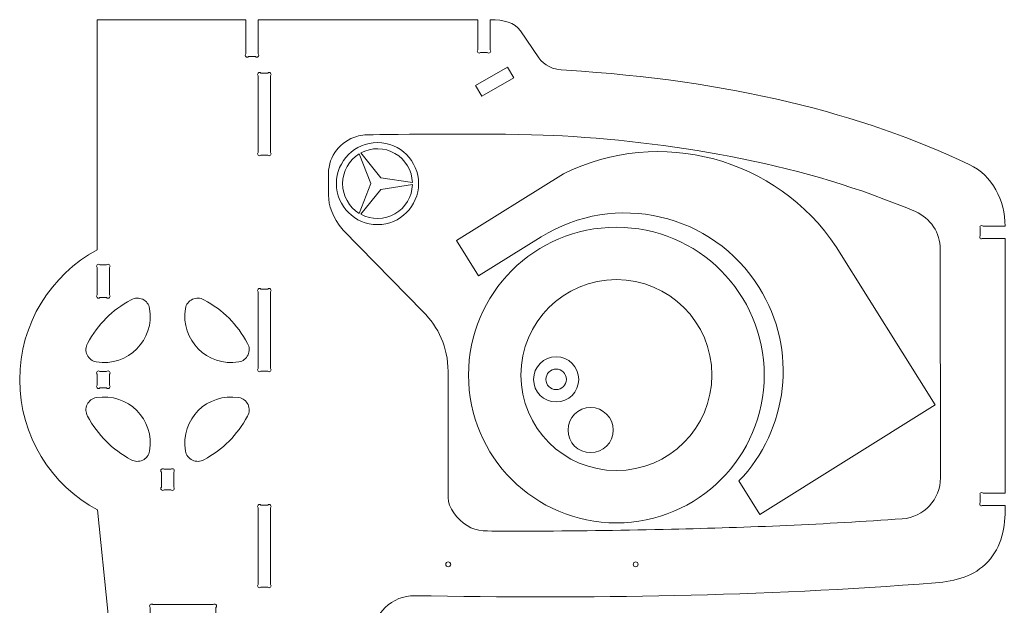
# Model space of a CAD drawing. Header units: millimetres. Extents: x -3400 to 3377, y -901 to 904.
# Drawn here: x -2000 to -800, y 186 to 900 of the extents above; entities that cross this region are included whole.
import ezdxf

# ---------------------------------------------------------------- set-up
doc = ezdxf.new("R2010")
doc.units = ezdxf.units.MM
doc.header["$MEASUREMENT"] = 0
doc.layers.add('layer 1', color=7, linetype='Continuous')

msp = doc.modelspace()

# ---------------------------------------------------------------- linework, layer by layer
at = {"layer": 'layer 1', "color": 250, "lineweight": 20}
for points, knots in [([(-1555.055, 184.2432), (-1545.4944, 193.6432), (-1532.559, 198.8096), (-1519.1533, 198.5824), (-1519.1533, 198.5824), (-1305.5535, 194.9625), (-1098.817, 197.5114), (-884.9694, 214.3555), (-884.9694, 214.3555), (-860.3856, 216.2918), (-838.0215, 222.0126), (-821.1841, 240.0302), (-821.1841, 240.0302), (-804.347, 258.0478), (-800.0001, 282.4727), (-800.0001, 307.1328), (-800.0001, 307.1328), (-800.0001, 307.1328), (-800.0001, 308.5275), (-800.0001, 308.5275), (-800.0001, 308.5275), (-800.0001, 308.5275), (-827.0373, 308.5275), (-827.0373, 308.5275), (-827.0373, 308.5275), (-828.3627, 308.5275), (-829.4943, 307.5903), (-830.4315, 308.5275), (-830.4315, 308.5275), (-831.3687, 309.4647), (-831.3687, 310.9844), (-830.4315, 311.9217), (-830.4315, 311.9217), (-830.4315, 311.9217), (-830.4315, 320.1333), (-830.4315, 320.1333), (-830.4315, 320.1333), (-830.4315, 321.4588), (-831.3687, 322.5903), (-830.4315, 323.5275), (-830.4315, 323.5275), (-829.4943, 324.4647), (-827.9746, 324.4647), (-827.0373, 323.5275), (-827.0373, 323.5275), (-827.0373, 323.5275), (-800.0001, 323.5275), (-800.0001, 323.5275), (-800.0001, 323.5275), (-800.0001, 323.5275), (-800.0001, 633.5276), (-800.0001, 633.5276), (-800.0001, 633.5276), (-800.0001, 633.5276), (-827.0373, 633.5276), (-827.0373, 633.5276), (-827.0373, 633.5276), (-828.3627, 633.5276), (-829.4943, 632.5904), (-830.4315, 633.5276), (-830.4315, 633.5276), (-831.3687, 634.4648), (-831.3687, 635.9845), (-830.4315, 636.9218), (-830.4315, 636.9218), (-830.4315, 636.9218), (-830.4315, 645.1334), (-830.4315, 645.1334), (-830.4315, 645.1334), (-830.4315, 646.4589), (-831.3687, 647.5904), (-830.4315, 648.5276), (-830.4315, 648.5276), (-829.4943, 649.4648), (-827.9746, 649.4648), (-827.0373, 648.5276), (-827.0373, 648.5276), (-827.0373, 648.5276), (-800.0406, 648.5276), (-800.0406, 648.5276), (-800.0406, 648.5276), (-800.8846, 680.4259), (-814.9544, 709.9179), (-843.877, 723.6992), (-843.877, 723.6992), (-975.2191, 786.282), (-1137.2445, 826.4987), (-1334.3078, 838.4136), (-1334.3078, 838.4136), (-1352.2698, 839.4995), (-1361.4266, 844.0707), (-1367.8763, 853.4799), (-1367.8763, 853.4799), (-1367.8763, 853.4799), (-1390.3434, 886.2555), (-1390.3434, 886.2555), (-1390.3434, 886.2555), (-1397.6776, 896.955), (-1410.678, 899.7465), (-1427.2733, 899.983), (-1427.2733, 899.983), (-1427.2733, 899.983), (-1427.2733, 863.3942), (-1427.2733, 863.3942), (-1427.2733, 863.3942), (-1426.3361, 862.4569), (-1426.3361, 860.9373), (-1427.2733, 860), (-1427.2733, 860), (-1428.2106, 859.0628), (-1429.7302, 859.0628), (-1430.6675, 860), (-1430.6675, 860), (-1430.6675, 860), (-1438.8791, 860), (-1438.8791, 860), (-1438.8791, 860), (-1439.8164, 859.0628), (-1441.336, 859.0628), (-1442.2733, 860), (-1442.2733, 860), (-1443.2105, 860.9373), (-1443.2105, 862.4569), (-1442.2733, 863.3942), (-1442.2733, 863.3942), (-1442.2733, 863.3942), (-1442.2733, 900), (-1442.2733, 900), (-1442.2733, 900), (-1442.2733, 900), (-1709.6795, 900), (-1709.6795, 900), (-1709.6795, 900), (-1709.6795, 900), (-1709.6795, 858.3943), (-1709.6795, 858.3943), (-1709.6795, 858.3943), (-1708.7423, 857.457), (-1708.7423, 855.9374), (-1709.6795, 855.0001), (-1709.6795, 855.0001), (-1710.6168, 854.0629), (-1712.1364, 854.0629), (-1713.0737, 855.0001), (-1713.0737, 855.0001), (-1713.0737, 855.0001), (-1721.2853, 855.0001), (-1721.2853, 855.0001), (-1721.2853, 855.0001), (-1722.2226, 854.0629), (-1723.7422, 854.0629), (-1724.6795, 855.0001), (-1724.6795, 855.0001), (-1725.6167, 855.9374), (-1725.6167, 857.457), (-1724.6795, 858.3943), (-1724.6795, 858.3943), (-1724.6795, 858.3943), (-1724.6795, 900), (-1724.6795, 900), (-1724.6795, 900), (-1724.6795, 900), (-1905.765, 900), (-1905.765, 900), (-1905.765, 900), (-1905.765, 900), (-1905.765, 619.8782), (-1905.765, 619.8782), (-1905.765, 619.8782), (-1961.8937, 589.4025), (-2000, 529.944), (-2000, 461.5856), (-2000, 461.5856), (-2000, 393.0126), (-1961.6506, 333.4007), (-1905.2322, 303.012), (-1905.2322, 303.012), (-1905.2322, 303.012), (-1892.549, 179.7314), (-1892.549, 179.7314), (-1892.549, 179.7314), (-1892.549, 179.7314), (-1892.549, 172.7403), (-1892.549, 172.7403), (-1892.549, 172.7403), (-1892.549, 172.7403), (-1841.1148, 172.7403), (-1841.1148, 172.7403), (-1841.1148, 172.7403), (-1841.1148, 172.7403), (-1841.1148, 184.3461), (-1841.1148, 184.3461), (-1841.1148, 184.3461), (-1842.052, 185.2834), (-1842.052, 186.803), (-1841.1148, 187.7403), (-1841.1148, 187.7403), (-1840.1775, 188.6775), (-1838.6579, 188.6775), (-1837.7206, 187.7403), (-1837.7206, 187.7403), (-1837.7206, 187.7403), (-1764.509, 187.7403), (-1764.509, 187.7403), (-1764.509, 187.7403), (-1763.5717, 188.6775), (-1762.0521, 188.6775), (-1761.1148, 187.7403), (-1761.1148, 187.7403), (-1760.1776, 186.803), (-1760.1776, 185.2834), (-1761.1148, 184.3461), (-1761.1148, 184.3461), (-1761.1148, 184.3461), (-1761.1148, 172.7403), (-1761.1148, 172.7403), (-1761.1148, 172.7403), (-1761.1148, 172.7403), (-1722.549, 172.7403), (-1722.549, 172.7403), (-1722.549, 172.7403), (-1722.549, 172.7403), (-1722.549, -287.2597), (-1722.549, -287.2597), (-1722.549, -287.2597), (-1722.549, -287.2597), (-1761.1148, -287.2597), (-1761.1148, -287.2597), (-1761.1148, -287.2597), (-1761.1148, -287.2597), (-1761.1148, -298.8655), (-1761.1148, -298.8655), (-1761.1148, -298.8655), (-1760.1776, -299.8028), (-1760.1776, -301.3224), (-1761.1148, -302.2597), (-1761.1148, -302.2597), (-1762.0521, -303.1969), (-1763.5717, -303.1969), (-1764.509, -302.2597), (-1764.509, -302.2597), (-1764.509, -302.2597), (-1837.7206, -302.2597), (-1837.7206, -302.2597), (-1837.7206, -302.2597), (-1838.6579, -303.1969), (-1840.1775, -303.1969), (-1841.1148, -302.2597), (-1841.1148, -302.2597), (-1842.052, -301.3224), (-1842.052, -299.8028), (-1841.1148, -298.8655), (-1841.1148, -298.8655), (-1841.1148, -298.8655), (-1841.1148, -287.2597), (-1841.1148, -287.2597), (-1841.1148, -287.2597), (-1841.1148, -287.2597), (-1892.549, -287.2597), (-1892.549, -287.2597), (-1892.549, -287.2597), (-1892.549, -287.2597), (-1892.549, -317.1892), (-1892.549, -317.1892), (-1892.549, -317.1892), (-1892.549, -317.1892), (-1907.0885, -421.8596), (-1907.0885, -421.8596), (-1907.0885, -421.8596), (-1907.0885, -421.8596), (-1907.0885, -421.9749), (-1907.0885, -421.9749), (-1907.0885, -421.9749), (-1962.4885, -452.6634), (-2000, -511.7114), (-2000, -579.5286), (-2000, -579.5286), (-2000, -647.3981), (-1962.431, -706.4855), (-1906.9605, -737.1538), (-1906.9605, -737.1538), (-1906.9605, -737.1538), (-1894.2733, -838.1618), (-1894.2733, -838.1618), (-1894.2733, -838.1618), (-1894.2733, -838.1618), (-1875.1312, -838.1618), (-1875.1312, -838.1618), (-1875.1312, -838.1618), (-1874.1939, -837.2246), (-1872.6743, -837.2246), (-1871.737, -838.1618), (-1871.737, -838.1618), (-1870.7998, -839.0991), (-1870.7998, -840.6187), (-1871.737, -841.556), (-1871.737, -841.556), (-1871.737, -841.556), (-1871.737, -852.2676), (-1871.737, -852.2676), (-1871.737, -852.2676), (-1870.7998, -853.2049), (-1870.7998, -854.7245), (-1871.737, -855.6618), (-1871.737, -855.6618), (-1872.6743, -856.599), (-1874.1939, -856.599), (-1875.1312, -855.6618), (-1875.1312, -855.6618), (-1875.1312, -855.6618), (-1886.737, -855.6618), (-1886.737, -855.6618), (-1886.737, -855.6618), (-1886.737, -855.6618), (-1886.737, -880.6618), (-1886.737, -880.6618), (-1886.737, -880.6618), (-1886.737, -880.6618), (-1875.1312, -880.6618), (-1875.1312, -880.6618), (-1875.1312, -880.6618), (-1874.1939, -879.7246), (-1872.6743, -879.7246), (-1871.737, -880.6618), (-1871.737, -880.6618), (-1870.7998, -881.5991), (-1870.7998, -883.1187), (-1871.737, -884.056), (-1871.737, -884.056), (-1871.737, -884.056), (-1871.737, -898.1618), (-1871.737, -898.1618), (-1871.737, -898.1618), (-1871.737, -898.1618), (-1826.7371, -898.1618), (-1826.7371, -898.1618), (-1826.7371, -898.1618), (-1826.7371, -898.1618), (-1826.7371, -886.556), (-1826.7371, -886.556), (-1826.7371, -886.556), (-1827.6743, -885.6187), (-1827.6743, -884.0991), (-1826.7371, -883.1618), (-1826.7371, -883.1618), (-1825.7998, -882.2246), (-1824.2802, -882.2246), (-1823.3429, -883.1618), (-1823.3429, -883.1618), (-1823.3429, -883.1618), (-1785.1313, -883.1618), (-1785.1313, -883.1618), (-1785.1313, -883.1618), (-1784.194, -882.2246), (-1782.6744, -882.2246), (-1781.7371, -883.1618), (-1781.7371, -883.1618), (-1780.7999, -884.0991), (-1780.7999, -885.6187), (-1781.7371, -886.556), (-1781.7371, -886.556), (-1781.7371, -886.556), (-1781.7371, -898.1618), (-1781.7371, -898.1618), (-1781.7371, -898.1618), (-1781.7371, -898.1618), (-1736.7371, -898.1618), (-1736.7371, -898.1618), (-1736.7371, -898.1618), (-1736.7371, -898.1618), (-1736.7371, -871.556), (-1736.7371, -871.556), (-1736.7371, -871.556), (-1737.6743, -870.6187), (-1737.6743, -869.0991), (-1736.7371, -868.1618), (-1736.7371, -868.1618), (-1735.7998, -867.2246), (-1734.2802, -867.2246), (-1733.3429, -868.1618), (-1733.3429, -868.1618), (-1733.3429, -868.1618), (-1725.1313, -868.1618), (-1725.1313, -868.1618), (-1725.1313, -868.1618), (-1724.194, -867.2246), (-1722.6744, -867.2246), (-1721.7371, -868.1618), (-1721.7371, -868.1618), (-1720.7999, -869.0991), (-1720.7999, -870.6187), (-1721.7371, -871.556), (-1721.7371, -871.556), (-1721.7371, -871.556), (-1721.7371, -898.1618), (-1721.7371, -898.1618), (-1721.7371, -898.1618), (-1721.7371, -898.1618), (-1681.7371, -898.1618), (-1681.7371, -898.1618), (-1681.7371, -898.1618), (-1681.7371, -898.1618), (-1681.7371, -886.556), (-1681.7371, -886.556), (-1681.7371, -886.556), (-1682.6743, -885.6187), (-1682.6743, -884.0991), (-1681.7371, -883.1618), (-1681.7371, -883.1618), (-1680.7998, -882.2246), (-1679.2802, -882.2246), (-1678.3429, -883.1618), (-1678.3429, -883.1618), (-1678.3429, -883.1618), (-1635.1313, -883.1618), (-1635.1313, -883.1618), (-1635.1313, -883.1618), (-1634.194, -882.2246), (-1632.6744, -882.2246), (-1631.7371, -883.1618), (-1631.7371, -883.1618), (-1630.7999, -884.0991), (-1630.7999, -885.6187), (-1631.7371, -886.556), (-1631.7371, -886.556), (-1631.7371, -886.556), (-1631.7371, -898.1618), (-1631.7371, -898.1618), (-1631.7371, -898.1618), (-1631.7371, -898.1618), (-1509.4213, -898.1618), (-1509.4213, -898.1618), (-1509.4213, -898.1618), (-1509.4213, -898.1618), (-1509.4213, -886.556), (-1509.4213, -886.556), (-1509.4213, -886.556), (-1510.3585, -885.6187), (-1510.3585, -884.0991), (-1509.4213, -883.1618), (-1509.4213, -883.1618), (-1508.484, -882.2246), (-1506.9644, -882.2246), (-1506.0271, -883.1618), (-1506.0271, -883.1618), (-1506.0271, -883.1618), (-1462.8155, -883.1618), (-1462.8155, -883.1618), (-1462.8155, -883.1618), (-1461.8782, -882.2246), (-1460.3586, -882.2246), (-1459.4213, -883.1618), (-1459.4213, -883.1618), (-1458.4841, -884.0991), (-1458.4841, -885.6187), (-1459.4213, -886.556), (-1459.4213, -886.556), (-1459.4213, -886.556), (-1459.4213, -898.1618), (-1459.4213, -898.1618), (-1459.4213, -898.1618), (-1459.4213, -898.1618), (-1419.4213, -898.1618), (-1419.4213, -898.1618), (-1419.4213, -898.1618), (-1419.4213, -898.1618), (-1419.4213, -518.4831), (-1419.4213, -518.4831), (-1419.4213, -518.4831), (-1419.4213, -495.8025), (-1434.6875, -475.9629), (-1456.6111, -470.152), (-1456.6111, -470.152), (-1456.6111, -470.152), (-1532.8107, -449.9552), (-1532.8107, -449.9552), (-1532.8107, -449.9552), (-1554.7343, -444.1443), (-1570.0005, -424.3047), (-1570.0005, -401.6241), (-1570.0005, -401.6241), (-1570.0005, -401.6241), (-1570.0005, 148.5896), (-1570.0005, 148.5896), (-1570.0005, 148.5896), (-1570.0005, 161.9973), (-1564.6157, 174.8432), (-1555.055, 184.2432)], [0, 0, 0, 0, 0.008130081, 0.008130081, 0.008130081, 0.008130081, 0.016260163, 0.016260163, 0.016260163, 0.016260163, 0.024390244, 0.024390244, 0.024390244, 0.024390244, 0.032520325, 0.032520325, 0.032520325, 0.032520325, 0.040650407, 0.040650407, 0.040650407, 0.040650407, 0.048780488, 0.048780488, 0.048780488, 0.048780488, 0.056910569, 0.056910569, 0.056910569, 0.056910569, 0.06504065, 0.06504065, 0.06504065, 0.06504065, 0.073170732, 0.073170732, 0.073170732, 0.073170732, 0.081300813, 0.081300813, 0.081300813, 0.081300813, 0.089430894, 0.089430894, 0.089430894, 0.089430894, 0.097560976, 0.097560976, 0.097560976, 0.097560976, 0.105691057, 0.105691057, 0.105691057, 0.105691057, 0.113821138, 0.113821138, 0.113821138, 0.113821138, 0.12195122, 0.12195122, 0.12195122, 0.12195122, 0.130081301, 0.130081301, 0.130081301, 0.130081301, 0.138211382, 0.138211382, 0.138211382, 0.138211382, 0.146341463, 0.146341463, 0.146341463, 0.146341463, 0.154471545, 0.154471545, 0.154471545, 0.154471545, 0.162601626, 0.162601626, 0.162601626, 0.162601626, 0.170731707, 0.170731707, 0.170731707, 0.170731707, 0.178861789, 0.178861789, 0.178861789, 0.178861789, 0.18699187, 0.18699187, 0.18699187, 0.18699187, 0.195121951, 0.195121951, 0.195121951, 0.195121951, 0.203252033, 0.203252033, 0.203252033, 0.203252033, 0.211382114, 0.211382114, 0.211382114, 0.211382114, 0.219512195, 0.219512195, 0.219512195, 0.219512195, 0.227642276, 0.227642276, 0.227642276, 0.227642276, 0.235772358, 0.235772358, 0.235772358, 0.235772358, 0.243902439, 0.243902439, 0.243902439, 0.243902439, 0.25203252, 0.25203252, 0.25203252, 0.25203252, 0.260162602, 0.260162602, 0.260162602, 0.260162602, 0.268292683, 0.268292683, 0.268292683, 0.268292683, 0.276422764, 0.276422764, 0.276422764, 0.276422764, 0.284552846, 0.284552846, 0.284552846, 0.284552846, 0.292682927, 0.292682927, 0.292682927, 0.292682927, 0.300813008, 0.300813008, 0.300813008, 0.300813008, 0.308943089, 0.308943089, 0.308943089, 0.308943089, 0.317073171, 0.317073171, 0.317073171, 0.317073171, 0.325203252, 0.325203252, 0.325203252, 0.325203252, 0.333333333, 0.333333333, 0.333333333, 0.333333333, 0.341463415, 0.341463415, 0.341463415, 0.341463415, 0.349593496, 0.349593496, 0.349593496, 0.349593496, 0.357723577, 0.357723577, 0.357723577, 0.357723577, 0.365853659, 0.365853659, 0.365853659, 0.365853659, 0.37398374, 0.37398374, 0.37398374, 0.37398374, 0.382113821, 0.382113821, 0.382113821, 0.382113821, 0.390243902, 0.390243902, 0.390243902, 0.390243902, 0.398373984, 0.398373984, 0.398373984, 0.398373984, 0.406504065, 0.406504065, 0.406504065, 0.406504065, 0.414634146, 0.414634146, 0.414634146, 0.414634146, 0.422764228, 0.422764228, 0.422764228, 0.422764228, 0.430894309, 0.430894309, 0.430894309, 0.430894309, 0.43902439, 0.43902439, 0.43902439, 0.43902439, 0.447154472, 0.447154472, 0.447154472, 0.447154472, 0.455284553, 0.455284553, 0.455284553, 0.455284553, 0.463414634, 0.463414634, 0.463414634, 0.463414634, 0.471544715, 0.471544715, 0.471544715, 0.471544715, 0.479674797, 0.479674797, 0.479674797, 0.479674797, 0.487804878, 0.487804878, 0.487804878, 0.487804878, 0.495934959, 0.495934959, 0.495934959, 0.495934959, 0.504065041, 0.504065041, 0.504065041, 0.504065041, 0.512195122, 0.512195122, 0.512195122, 0.512195122, 0.520325203, 0.520325203, 0.520325203, 0.520325203, 0.528455285, 0.528455285, 0.528455285, 0.528455285, 0.536585366, 0.536585366, 0.536585366, 0.536585366, 0.544715447, 0.544715447, 0.544715447, 0.544715447, 0.552845528, 0.552845528, 0.552845528, 0.552845528, 0.56097561, 0.56097561, 0.56097561, 0.56097561, 0.569105691, 0.569105691, 0.569105691, 0.569105691, 0.577235772, 0.577235772, 0.577235772, 0.577235772, 0.585365854, 0.585365854, 0.585365854, 0.585365854, 0.593495935, 0.593495935, 0.593495935, 0.593495935, 0.601626016, 0.601626016, 0.601626016, 0.601626016, 0.609756098, 0.609756098, 0.609756098, 0.609756098, 0.617886179, 0.617886179, 0.617886179, 0.617886179, 0.62601626, 0.62601626, 0.62601626, 0.62601626, 0.634146341, 0.634146341, 0.634146341, 0.634146341, 0.642276423, 0.642276423, 0.642276423, 0.642276423, 0.650406504, 0.650406504, 0.650406504, 0.650406504, 0.658536585, 0.658536585, 0.658536585, 0.658536585, 0.666666667, 0.666666667, 0.666666667, 0.666666667, 0.674796748, 0.674796748, 0.674796748, 0.674796748, 0.682926829, 0.682926829, 0.682926829, 0.682926829, 0.691056911, 0.691056911, 0.691056911, 0.691056911, 0.699186992, 0.699186992, 0.699186992, 0.699186992, 0.707317073, 0.707317073, 0.707317073, 0.707317073, 0.715447154, 0.715447154, 0.715447154, 0.715447154, 0.723577236, 0.723577236, 0.723577236, 0.723577236, 0.731707317, 0.731707317, 0.731707317, 0.731707317, 0.739837398, 0.739837398, 0.739837398, 0.739837398, 0.74796748, 0.74796748, 0.74796748, 0.74796748, 0.756097561, 0.756097561, 0.756097561, 0.756097561, 0.764227642, 0.764227642, 0.764227642, 0.764227642, 0.772357724, 0.772357724, 0.772357724, 0.772357724, 0.780487805, 0.780487805, 0.780487805, 0.780487805, 0.788617886, 0.788617886, 0.788617886, 0.788617886, 0.796747967, 0.796747967, 0.796747967, 0.796747967, 0.804878049, 0.804878049, 0.804878049, 0.804878049, 0.81300813, 0.81300813, 0.81300813, 0.81300813, 0.821138211, 0.821138211, 0.821138211, 0.821138211, 0.829268293, 0.829268293, 0.829268293, 0.829268293, 0.837398374, 0.837398374, 0.837398374, 0.837398374, 0.845528455, 0.845528455, 0.845528455, 0.845528455, 0.853658537, 0.853658537, 0.853658537, 0.853658537, 0.861788618, 0.861788618, 0.861788618, 0.861788618, 0.869918699, 0.869918699, 0.869918699, 0.869918699, 0.87804878, 0.87804878, 0.87804878, 0.87804878, 0.886178862, 0.886178862, 0.886178862, 0.886178862, 0.894308943, 0.894308943, 0.894308943, 0.894308943, 0.902439024, 0.902439024, 0.902439024, 0.902439024, 0.910569106, 0.910569106, 0.910569106, 0.910569106, 0.918699187, 0.918699187, 0.918699187, 0.918699187, 0.926829268, 0.926829268, 0.926829268, 0.926829268, 0.93495935, 0.93495935, 0.93495935, 0.93495935, 0.943089431, 0.943089431, 0.943089431, 0.943089431, 0.951219512, 0.951219512, 0.951219512, 0.951219512, 0.959349593, 0.959349593, 0.959349593, 0.959349593, 0.967479675, 0.967479675, 0.967479675, 0.967479675, 0.975609756, 0.975609756, 0.975609756, 0.975609756, 0.983739837, 0.983739837, 0.983739837, 0.983739837, 1, 1, 1, 1]), ([(-1437.3716, 806.8492), (-1437.3716, 806.8492), (-1444.8716, 819.8396), (-1444.8716, 819.8396), (-1444.8716, 819.8396), (-1444.8716, 819.8396), (-1405.9004, 842.3396), (-1405.9004, 842.3396), (-1405.9004, 842.3396), (-1405.9004, 842.3396), (-1398.4004, 829.3492), (-1398.4004, 829.3492), (-1398.4004, 829.3492), (-1398.4004, 829.3492), (-1437.3716, 806.8492), (-1437.3716, 806.8492)], [0, 0, 0, 0, 0.2, 0.2, 0.2, 0.2, 0.4, 0.4, 0.4, 0.4, 0.6, 0.6, 0.6, 0.6, 1, 1, 1, 1]), ([(-1698.0745, 735), (-1698.0745, 735), (-1706.2863, 735.0002), (-1706.2863, 735.0002), (-1706.2863, 735.0002), (-1707.2236, 734.063), (-1708.7432, 734.063), (-1709.6805, 735.0002), (-1709.6805, 735.0002), (-1710.6177, 735.9375), (-1710.6177, 737.4571), (-1709.6805, 738.3944), (-1709.6805, 738.3944), (-1709.6805, 738.3944), (-1709.6805, 831.606), (-1709.6805, 831.606), (-1709.6805, 831.606), (-1710.6177, 832.5433), (-1710.6177, 834.0629), (-1709.6805, 835.0002), (-1709.6805, 835.0002), (-1708.7432, 835.9374), (-1707.2236, 835.9374), (-1706.2863, 835.0002), (-1706.2863, 835.0002), (-1706.2863, 835.0002), (-1698.0747, 835.0002), (-1698.0747, 835.0002), (-1698.0747, 835.0002), (-1697.1374, 835.9374), (-1695.6178, 835.9374), (-1694.6805, 835.0002), (-1694.6805, 835.0002), (-1693.7433, 834.0629), (-1693.7433, 832.5433), (-1694.6805, 831.606), (-1694.6805, 831.606), (-1694.6805, 831.606), (-1694.6805, 738.3944), (-1694.6805, 738.3944), (-1694.6805, 738.3944), (-1693.7433, 737.4571), (-1693.7433, 735.9375), (-1694.6805, 735.0002), (-1694.6805, 735.0002), (-1695.6178, 734.063), (-1697.1374, 734.063), (-1698.0745, 735)], [0, 0, 0, 0, 0.076923077, 0.076923077, 0.076923077, 0.076923077, 0.153846154, 0.153846154, 0.153846154, 0.153846154, 0.230769231, 0.230769231, 0.230769231, 0.230769231, 0.307692308, 0.307692308, 0.307692308, 0.307692308, 0.384615385, 0.384615385, 0.384615385, 0.384615385, 0.461538462, 0.461538462, 0.461538462, 0.461538462, 0.538461538, 0.538461538, 0.538461538, 0.538461538, 0.615384615, 0.615384615, 0.615384615, 0.615384615, 0.692307692, 0.692307692, 0.692307692, 0.692307692, 0.769230769, 0.769230769, 0.769230769, 0.769230769, 0.846153846, 0.846153846, 0.846153846, 0.846153846, 1, 1, 1, 1]), ([(-1099.712, 574.0446), (-1051.9537, 497.5519), (-1064.4068, 400.5226), (-1124.2496, 338.3976), (-1124.2496, 338.3976), (-1124.2496, 338.3976), (-1098.8321, 297.6872), (-1098.8321, 297.6872), (-1098.8321, 297.6872), (-1098.8321, 297.6872), (-885.5436, 430.8541), (-885.5436, 430.8541), (-885.5436, 430.8541), (-885.5436, 430.8541), (-1005.7141, 623.3267), (-1005.7141, 623.3267), (-1005.7141, 623.3267), (-1078.3436, 732.2009), (-1220.454, 770.3242), (-1337.8244, 712.4206), (-1337.8244, 712.4206), (-1337.8244, 712.4206), (-1468.2112, 631.0135), (-1468.2112, 631.0135), (-1468.2112, 631.0135), (-1468.2112, 631.0135), (-1441.3052, 587.9191), (-1441.3052, 587.9191), (-1441.3052, 587.9191), (-1441.3052, 587.9191), (-1365.1983, 635.4411), (-1365.1983, 635.4411), (-1365.1983, 635.4411), (-1274.9326, 691.7986), (-1156.0694, 664.3102), (-1099.712, 574.0446)], [0, 0, 0, 0, 0.1, 0.1, 0.1, 0.1, 0.2, 0.2, 0.2, 0.2, 0.3, 0.3, 0.3, 0.3, 0.4, 0.4, 0.4, 0.4, 0.5, 0.5, 0.5, 0.5, 0.6, 0.6, 0.6, 0.6, 0.7, 0.7, 0.7, 0.7, 0.8, 0.8, 0.8, 0.8, 1, 1, 1, 1]), ([(-1478.5237, 318.1812), (-1478.5237, 318.1812), (-1478.5237, 471.6396), (-1478.5237, 471.6396), (-1478.5237, 471.6396), (-1478.5237, 501.7253), (-1490.3445, 525.7104), (-1508.6862, 544.4), (-1508.6862, 544.4), (-1508.6862, 544.4), (-1606.3175, 643.8833), (-1606.3175, 643.8833), (-1606.3175, 643.8833), (-1619.4792, 659.5974), (-1624.0446, 673.7258), (-1624.0446, 686.4813), (-1624.0446, 686.4813), (-1624.0446, 686.4813), (-1624.0446, 712.675), (-1624.0446, 712.675), (-1624.0446, 712.675), (-1624.0446, 734.146), (-1609.4102, 752.2042), (-1589.6071, 757.8663), (-1589.6071, 757.8663), (-1584.1693, 759.9426), (-1575.3731, 759.804), (-1569.5424, 759.9252), (-1569.5424, 759.9252), (-1532.4583, 760.6969), (-1391.6911, 761.737), (-1339.1359, 758.5594), (-1339.1359, 758.5594), (-1194.4346, 749.8105), (-1043.9257, 723.7964), (-909.4506, 666.3281), (-909.4506, 666.3281), (-891.0504, 658.4647), (-879.1104, 640.3884), (-879.0992, 620.3784), (-879.0992, 620.3784), (-879.0992, 620.3784), (-878.9446, 342.129), (-878.9446, 342.129), (-878.9446, 342.129), (-878.93, 315.8743), (-899.2244, 294.0801), (-925.4136, 292.2261), (-925.4136, 292.2261), (-1018.9371, 285.605), (-1112.6039, 281.5805), (-1206.3527, 279.6223), (-1206.3527, 279.6223), (-1261.1067, 278.2011), (-1315.8711, 277.4774), (-1370.6381, 277.2876), (-1370.6381, 277.2876), (-1370.6381, 277.2876), (-1414.488, 277.3447), (-1414.488, 277.3447), (-1414.488, 277.3447), (-1428.8607, 277.4145), (-1443.194, 276.2255), (-1455.3124, 283.9535), (-1455.3124, 283.9535), (-1467.4307, 291.6815), (-1478.5237, 305.9251), (-1478.5237, 318.1812)], [0, 0, 0, 0, 0.055555556, 0.055555556, 0.055555556, 0.055555556, 0.111111111, 0.111111111, 0.111111111, 0.111111111, 0.166666667, 0.166666667, 0.166666667, 0.166666667, 0.222222222, 0.222222222, 0.222222222, 0.222222222, 0.277777778, 0.277777778, 0.277777778, 0.277777778, 0.333333333, 0.333333333, 0.333333333, 0.333333333, 0.388888889, 0.388888889, 0.388888889, 0.388888889, 0.444444444, 0.444444444, 0.444444444, 0.444444444, 0.5, 0.5, 0.5, 0.5, 0.555555556, 0.555555556, 0.555555556, 0.555555556, 0.611111111, 0.611111111, 0.611111111, 0.611111111, 0.666666667, 0.666666667, 0.666666667, 0.666666667, 0.722222222, 0.722222222, 0.722222222, 0.722222222, 0.777777778, 0.777777778, 0.777777778, 0.777777778, 0.833333333, 0.833333333, 0.833333333, 0.833333333, 0.888888889, 0.888888889, 0.888888889, 0.888888889, 1, 1, 1, 1]), ([(-1564.3798, 750.4321), (-1591.994, 750.4321), (-1614.3798, 728.0464), (-1614.3799, 700.4322), (-1614.3799, 700.4322), (-1614.38, 672.818), (-1591.9943, 650.4322), (-1564.3801, 650.4321), (-1564.3801, 650.4321), (-1536.7659, 650.432), (-1514.3801, 672.8176), (-1514.38, 700.4321), (-1514.38, 700.4321), (-1514.38, 728.0463), (-1536.7656, 750.4321), (-1564.3798, 750.4321)], [0, 0, 0, 0, 0.2, 0.2, 0.2, 0.2, 0.4, 0.4, 0.4, 0.4, 0.6, 0.6, 0.6, 0.6, 1, 1, 1, 1]), ([(-1560.3384, 707.4321), (-1560.3384, 707.4321), (-1584.6309, 737.7972), (-1584.6309, 737.7972), (-1584.6309, 737.7972), (-1571.6406, 744.8376), (-1555.9259, 744.6259), (-1543.1299, 737.2382), (-1543.1299, 737.2382), (-1530.3339, 729.8504), (-1522.2933, 716.3469), (-1521.8953, 701.5768), (-1521.8953, 701.5768), (-1521.8953, 701.5768), (-1560.3384, 707.4321), (-1560.3384, 707.4321)], [0, 0, 0, 0, 0.2, 0.2, 0.2, 0.2, 0.4, 0.4, 0.4, 0.4, 0.6, 0.6, 0.6, 0.6, 1, 1, 1, 1]), ([(-1606.8799, 700.4321), (-1606.8799, 715.2076), (-1599.2059, 728.9228), (-1586.6135, 736.6525), (-1586.6135, 736.6525), (-1586.6135, 736.6525), (-1572.4628, 700.4321), (-1572.4628, 700.4321), (-1572.4628, 700.4321), (-1572.4628, 700.4321), (-1586.6135, 664.2117), (-1586.6135, 664.2117), (-1586.6135, 664.2117), (-1599.2059, 671.9414), (-1606.8799, 685.6566), (-1606.8799, 700.4321)], [0, 0, 0, 0, 0.2, 0.2, 0.2, 0.2, 0.4, 0.4, 0.4, 0.4, 0.6, 0.6, 0.6, 0.6, 1, 1, 1, 1]), ([(-1584.6309, 663.067), (-1584.6309, 663.067), (-1560.3384, 693.4321), (-1560.3384, 693.4321), (-1560.3384, 693.4321), (-1560.3384, 693.4321), (-1521.8953, 699.2874), (-1521.8953, 699.2874), (-1521.8953, 699.2874), (-1522.2933, 684.5173), (-1530.3339, 671.0138), (-1543.1299, 663.626), (-1543.1299, 663.626), (-1555.9259, 656.2383), (-1571.6406, 656.0266), (-1584.6309, 663.067)], [0, 0, 0, 0, 0.2, 0.2, 0.2, 0.2, 0.4, 0.4, 0.4, 0.4, 0.6, 0.6, 0.6, 0.6, 1, 1, 1, 1]), ([(-1273.4943, 647.2932), (-1372.9049, 647.2932), (-1453.4943, 566.7038), (-1453.4943, 467.2932), (-1453.4943, 467.2932), (-1453.4943, 367.8827), (-1372.9049, 287.2932), (-1273.4943, 287.2932), (-1273.4943, 287.2932), (-1174.0837, 287.2932), (-1093.4943, 367.8827), (-1093.4943, 467.2932), (-1093.4943, 467.2932), (-1093.4943, 566.7038), (-1174.0837, 647.2932), (-1273.4943, 647.2932)], [0, 0, 0, 0, 0.2, 0.2, 0.2, 0.2, 0.4, 0.4, 0.4, 0.4, 0.6, 0.6, 0.6, 0.6, 1, 1, 1, 1]), ([(-1890.765, 598.1914), (-1890.765, 598.1914), (-1890.765, 564.9798), (-1890.765, 564.9798), (-1890.765, 564.9798), (-1889.8278, 564.0425), (-1889.8278, 562.5229), (-1890.765, 561.5856), (-1890.765, 561.5856), (-1891.7023, 560.6484), (-1893.2219, 560.6484), (-1894.1592, 561.5856), (-1894.1592, 561.5856), (-1894.1592, 561.5856), (-1902.3708, 561.5856), (-1902.3708, 561.5856), (-1902.3708, 561.5856), (-1903.3081, 560.6484), (-1904.8277, 560.6484), (-1905.765, 561.5856), (-1905.765, 561.5856), (-1906.7022, 562.5229), (-1906.7022, 564.0425), (-1905.765, 564.9798), (-1905.765, 564.9798), (-1905.765, 564.9798), (-1905.765, 598.1914), (-1905.765, 598.1914), (-1905.765, 598.1914), (-1906.7022, 599.1287), (-1906.7022, 600.6483), (-1905.765, 601.5856), (-1905.765, 601.5856), (-1904.8277, 602.5228), (-1903.3081, 602.5228), (-1902.3708, 601.5856), (-1902.3708, 601.5856), (-1902.3708, 601.5856), (-1894.1592, 601.5856), (-1894.1592, 601.5856), (-1894.1592, 601.5856), (-1893.2219, 602.5228), (-1891.7023, 602.5228), (-1890.765, 601.5856), (-1890.765, 601.5856), (-1889.8278, 600.6483), (-1889.8278, 599.1287), (-1890.765, 598.1914)], [0, 0, 0, 0, 0.076923077, 0.076923077, 0.076923077, 0.076923077, 0.153846154, 0.153846154, 0.153846154, 0.153846154, 0.230769231, 0.230769231, 0.230769231, 0.230769231, 0.307692308, 0.307692308, 0.307692308, 0.307692308, 0.384615385, 0.384615385, 0.384615385, 0.384615385, 0.461538462, 0.461538462, 0.461538462, 0.461538462, 0.538461538, 0.538461538, 0.538461538, 0.538461538, 0.615384615, 0.615384615, 0.615384615, 0.615384615, 0.692307692, 0.692307692, 0.692307692, 0.692307692, 0.769230769, 0.769230769, 0.769230769, 0.769230769, 0.846153846, 0.846153846, 0.846153846, 0.846153846, 1, 1, 1, 1]), ([(-1389.7545, 467.2932), (-1389.7545, 531.5015), (-1337.7026, 583.5534), (-1273.4943, 583.5534), (-1273.4943, 583.5534), (-1209.286, 583.5534), (-1157.2341, 531.5015), (-1157.2341, 467.2932), (-1157.2341, 467.2932), (-1157.2341, 403.085), (-1209.286, 351.033), (-1273.4943, 351.033), (-1273.4943, 351.033), (-1337.7026, 351.033), (-1389.7545, 403.085), (-1389.7545, 467.2932)], [0, 0, 0, 0, 0.2, 0.2, 0.2, 0.2, 0.4, 0.4, 0.4, 0.4, 0.6, 0.6, 0.6, 0.6, 1, 1, 1, 1]), ([(-1698.0745, 471.973), (-1698.0745, 471.973), (-1706.2863, 471.9732), (-1706.2863, 471.9732), (-1706.2863, 471.9732), (-1707.2236, 471.036), (-1708.7432, 471.036), (-1709.6805, 471.9732), (-1709.6805, 471.9732), (-1710.6177, 472.9105), (-1710.6177, 474.4301), (-1709.6805, 475.3674), (-1709.6805, 475.3674), (-1709.6805, 475.3674), (-1709.6805, 568.579), (-1709.6805, 568.579), (-1709.6805, 568.579), (-1710.6177, 569.5163), (-1710.6177, 571.0359), (-1709.6805, 571.9732), (-1709.6805, 571.9732), (-1708.7432, 572.9104), (-1707.2236, 572.9104), (-1706.2863, 571.9732), (-1706.2863, 571.9732), (-1706.2863, 571.9732), (-1698.0747, 571.9732), (-1698.0747, 571.9732), (-1698.0747, 571.9732), (-1697.1374, 572.9104), (-1695.6178, 572.9104), (-1694.6805, 571.9732), (-1694.6805, 571.9732), (-1693.7433, 571.0359), (-1693.7433, 569.5163), (-1694.6805, 568.579), (-1694.6805, 568.579), (-1694.6805, 568.579), (-1694.6805, 475.3674), (-1694.6805, 475.3674), (-1694.6805, 475.3674), (-1693.7433, 474.4301), (-1693.7433, 472.9105), (-1694.6805, 471.9732), (-1694.6805, 471.9732), (-1695.6178, 471.036), (-1697.1374, 471.036), (-1698.0745, 471.973)], [0, 0, 0, 0, 0.076923077, 0.076923077, 0.076923077, 0.076923077, 0.153846154, 0.153846154, 0.153846154, 0.153846154, 0.230769231, 0.230769231, 0.230769231, 0.230769231, 0.307692308, 0.307692308, 0.307692308, 0.307692308, 0.384615385, 0.384615385, 0.384615385, 0.384615385, 0.461538462, 0.461538462, 0.461538462, 0.461538462, 0.538461538, 0.538461538, 0.538461538, 0.538461538, 0.615384615, 0.615384615, 0.615384615, 0.615384615, 0.692307692, 0.692307692, 0.692307692, 0.692307692, 0.769230769, 0.769230769, 0.769230769, 0.769230769, 0.846153846, 0.846153846, 0.846153846, 0.846153846, 1, 1, 1, 1]), ([(-1841.7812, 548.4242), (-1835.4786, 509.8228), (-1868.2374, 477.064), (-1906.8388, 483.3666), (-1906.8388, 483.3666), (-1911.7148, 484.1627), (-1915.8637, 487.3615), (-1917.9713, 491.8298), (-1917.9713, 491.8298), (-1920.079, 496.2982), (-1919.7805, 501.462), (-1917.4221, 505.8033), (-1917.4221, 505.8033), (-1904.6036, 529.3996), (-1887.8142, 546.189), (-1864.2179, 559.0075), (-1864.2179, 559.0075), (-1859.8766, 561.3659), (-1854.7128, 561.6644), (-1850.2444, 559.5567), (-1850.2444, 559.5567), (-1845.7761, 557.4491), (-1842.5773, 553.3002), (-1841.7812, 548.4242)], [0, 0, 0, 0, 0.142857143, 0.142857143, 0.142857143, 0.142857143, 0.285714286, 0.285714286, 0.285714286, 0.285714286, 0.428571429, 0.428571429, 0.428571429, 0.428571429, 0.571428571, 0.571428571, 0.571428571, 0.571428571, 0.714285714, 0.714285714, 0.714285714, 0.714285714, 1, 1, 1, 1]), ([(-1733.1616, 483.3666), (-1771.763, 477.064), (-1804.5218, 509.8228), (-1798.2192, 548.4242), (-1798.2192, 548.4242), (-1797.4231, 553.3002), (-1794.2243, 557.4491), (-1789.756, 559.5567), (-1789.756, 559.5567), (-1785.2876, 561.6644), (-1780.1238, 561.3659), (-1775.7825, 559.0075), (-1775.7825, 559.0075), (-1752.1862, 546.189), (-1735.3968, 529.3996), (-1722.5783, 505.8033), (-1722.5783, 505.8033), (-1720.2199, 501.462), (-1719.9214, 496.2982), (-1722.0291, 491.8298), (-1722.0291, 491.8298), (-1724.1367, 487.3615), (-1728.2856, 484.1627), (-1733.1616, 483.3666)], [0, 0, 0, 0, 0.142857143, 0.142857143, 0.142857143, 0.142857143, 0.285714286, 0.285714286, 0.285714286, 0.285714286, 0.428571429, 0.428571429, 0.428571429, 0.428571429, 0.571428571, 0.571428571, 0.571428571, 0.571428571, 0.714285714, 0.714285714, 0.714285714, 0.714285714, 1, 1, 1, 1]), ([(-1346.8627, 489.5338), (-1362.0504, 489.5338), (-1374.3626, 477.2217), (-1374.3626, 462.034), (-1374.3626, 462.034), (-1374.3626, 446.8462), (-1362.0505, 434.534), (-1346.8628, 434.5339), (-1346.8628, 434.5339), (-1331.675, 434.5338), (-1319.3628, 446.8459), (-1319.3627, 462.0339), (-1319.3627, 462.0339), (-1319.3627, 477.2216), (-1331.6748, 489.5338), (-1346.8627, 489.5338)], [0, 0, 0, 0, 0.2, 0.2, 0.2, 0.2, 0.4, 0.4, 0.4, 0.4, 0.6, 0.6, 0.6, 0.6, 1, 1, 1, 1]), ([(-1890.765, 468.1914), (-1890.765, 468.1914), (-1890.765, 454.9798), (-1890.765, 454.9798), (-1890.765, 454.9798), (-1889.8278, 454.0425), (-1889.8278, 452.5229), (-1890.765, 451.5856), (-1890.765, 451.5856), (-1891.7023, 450.6484), (-1893.2219, 450.6484), (-1894.1592, 451.5856), (-1894.1592, 451.5856), (-1894.1592, 451.5856), (-1902.3708, 451.5856), (-1902.3708, 451.5856), (-1902.3708, 451.5856), (-1903.3081, 450.6484), (-1904.8277, 450.6484), (-1905.765, 451.5856), (-1905.765, 451.5856), (-1906.7022, 452.5229), (-1906.7022, 454.0425), (-1905.765, 454.9798), (-1905.765, 454.9798), (-1905.765, 454.9798), (-1905.765, 468.1914), (-1905.765, 468.1914), (-1905.765, 468.1914), (-1906.7022, 469.1287), (-1906.7022, 470.6483), (-1905.765, 471.5856), (-1905.765, 471.5856), (-1904.8277, 472.5228), (-1903.3081, 472.5228), (-1902.3708, 471.5856), (-1902.3708, 471.5856), (-1902.3708, 471.5856), (-1894.1592, 471.5856), (-1894.1592, 471.5856), (-1894.1592, 471.5856), (-1893.2219, 472.5228), (-1891.7023, 472.5228), (-1890.765, 471.5856), (-1890.765, 471.5856), (-1889.8278, 470.6483), (-1889.8278, 469.1287), (-1890.765, 468.1914)], [0, 0, 0, 0, 0.076923077, 0.076923077, 0.076923077, 0.076923077, 0.153846154, 0.153846154, 0.153846154, 0.153846154, 0.230769231, 0.230769231, 0.230769231, 0.230769231, 0.307692308, 0.307692308, 0.307692308, 0.307692308, 0.384615385, 0.384615385, 0.384615385, 0.384615385, 0.461538462, 0.461538462, 0.461538462, 0.461538462, 0.538461538, 0.538461538, 0.538461538, 0.538461538, 0.615384615, 0.615384615, 0.615384615, 0.615384615, 0.692307692, 0.692307692, 0.692307692, 0.692307692, 0.769230769, 0.769230769, 0.769230769, 0.769230769, 0.846153846, 0.846153846, 0.846153846, 0.846153846, 1, 1, 1, 1]), ([(-1346.8627, 449.5339), (-1353.7662, 449.5339), (-1359.3626, 455.1304), (-1359.3626, 462.0339), (-1359.3626, 462.0339), (-1359.3626, 468.9374), (-1353.7661, 474.5338), (-1346.8627, 474.5338), (-1346.8627, 474.5338), (-1339.9591, 474.5338), (-1334.3627, 468.9374), (-1334.3627, 462.0338), (-1334.3627, 462.0338), (-1334.3627, 455.1303), (-1339.9592, 449.5339), (-1346.8627, 449.5339)], [0, 0, 0, 0, 0.2, 0.2, 0.2, 0.2, 0.4, 0.4, 0.4, 0.4, 0.6, 0.6, 0.6, 0.6, 1, 1, 1, 1]), ([(-1841.7812, 374.747), (-1842.5773, 369.871), (-1845.7761, 365.7221), (-1850.2444, 363.6145), (-1850.2444, 363.6145), (-1854.7128, 361.5068), (-1859.8766, 361.8053), (-1864.2179, 364.1637), (-1864.2179, 364.1637), (-1887.8142, 376.9822), (-1904.6036, 393.7716), (-1917.4221, 417.3679), (-1917.4221, 417.3679), (-1919.7805, 421.7092), (-1920.079, 426.873), (-1917.9713, 431.3414), (-1917.9713, 431.3414), (-1915.8637, 435.8097), (-1911.7148, 439.0085), (-1906.8388, 439.8046), (-1906.8388, 439.8046), (-1868.2374, 446.1072), (-1835.4786, 413.3484), (-1841.7812, 374.747)], [0, 0, 0, 0, 0.142857143, 0.142857143, 0.142857143, 0.142857143, 0.285714286, 0.285714286, 0.285714286, 0.285714286, 0.428571429, 0.428571429, 0.428571429, 0.428571429, 0.571428571, 0.571428571, 0.571428571, 0.571428571, 0.714285714, 0.714285714, 0.714285714, 0.714285714, 1, 1, 1, 1]), ([(-1722.5783, 417.3679), (-1735.3968, 393.7716), (-1752.1862, 376.9822), (-1775.7825, 364.1637), (-1775.7825, 364.1637), (-1780.1238, 361.8053), (-1785.2876, 361.5068), (-1789.756, 363.6145), (-1789.756, 363.6145), (-1794.2243, 365.7221), (-1797.4231, 369.871), (-1798.2192, 374.747), (-1798.2192, 374.747), (-1804.5218, 413.3484), (-1771.763, 446.1072), (-1733.1616, 439.8046), (-1733.1616, 439.8046), (-1728.2856, 439.0085), (-1724.1367, 435.8097), (-1722.0291, 431.3414), (-1722.0291, 431.3414), (-1719.9214, 426.873), (-1720.2199, 421.7092), (-1722.5783, 417.3679)], [0, 0, 0, 0, 0.142857143, 0.142857143, 0.142857143, 0.142857143, 0.285714286, 0.285714286, 0.285714286, 0.285714286, 0.428571429, 0.428571429, 0.428571429, 0.428571429, 0.571428571, 0.571428571, 0.571428571, 0.571428571, 0.714285714, 0.714285714, 0.714285714, 0.714285714, 1, 1, 1, 1]), ([(-1332.4014, 400.2953), (-1332.4014, 385.1075), (-1320.0893, 372.7953), (-1304.9016, 372.7952), (-1304.9016, 372.7952), (-1289.7138, 372.7951), (-1277.4016, 385.1072), (-1277.4015, 400.2952), (-1277.4015, 400.2952), (-1277.4015, 415.4829), (-1289.7136, 427.7951), (-1304.9015, 427.7951), (-1304.9015, 427.7951), (-1320.0892, 427.7951), (-1332.4014, 415.483), (-1332.4014, 400.2953)], [0, 0, 0, 0, 0.2, 0.2, 0.2, 0.2, 0.4, 0.4, 0.4, 0.4, 0.6, 0.6, 0.6, 0.6, 1, 1, 1, 1]), ([(-1812.5, 330.8942), (-1811.5628, 329.9569), (-1811.5628, 328.4373), (-1812.5, 327.5), (-1812.5, 327.5), (-1813.4373, 326.5628), (-1814.9569, 326.5628), (-1815.8942, 327.5), (-1815.8942, 327.5), (-1815.8942, 327.5), (-1824.1058, 327.5), (-1824.1058, 327.5), (-1824.1058, 327.5), (-1825.0431, 326.5628), (-1826.5627, 326.5628), (-1827.5, 327.5), (-1827.5, 327.5), (-1828.4372, 328.4373), (-1828.4372, 329.9569), (-1827.5, 330.8942), (-1827.5, 330.8942), (-1827.5, 330.8942), (-1827.5, 349.1058), (-1827.5, 349.1058), (-1827.5, 349.1058), (-1828.4372, 350.0431), (-1828.4372, 351.5627), (-1827.5, 352.5), (-1827.5, 352.5), (-1826.5627, 353.4372), (-1825.0431, 353.4372), (-1824.1058, 352.5), (-1824.1058, 352.5), (-1824.1058, 352.5), (-1815.8942, 352.5), (-1815.8942, 352.5), (-1815.8942, 352.5), (-1814.9569, 353.4372), (-1813.4373, 353.4372), (-1812.5, 352.5), (-1812.5, 352.5), (-1811.5628, 351.5627), (-1811.5628, 350.0431), (-1812.5, 349.1058), (-1812.5, 349.1058), (-1812.5, 349.1058), (-1812.5, 330.8942), (-1812.5, 330.8942)], [0, 0, 0, 0, 0.076923077, 0.076923077, 0.076923077, 0.076923077, 0.153846154, 0.153846154, 0.153846154, 0.153846154, 0.230769231, 0.230769231, 0.230769231, 0.230769231, 0.307692308, 0.307692308, 0.307692308, 0.307692308, 0.384615385, 0.384615385, 0.384615385, 0.384615385, 0.461538462, 0.461538462, 0.461538462, 0.461538462, 0.538461538, 0.538461538, 0.538461538, 0.538461538, 0.615384615, 0.615384615, 0.615384615, 0.615384615, 0.692307692, 0.692307692, 0.692307692, 0.692307692, 0.769230769, 0.769230769, 0.769230769, 0.769230769, 0.846153846, 0.846153846, 0.846153846, 0.846153846, 1, 1, 1, 1]), ([(-1694.6805, 305.552), (-1694.6805, 305.552), (-1694.6805, 212.3404), (-1694.6805, 212.3404), (-1694.6805, 212.3404), (-1693.7433, 211.4031), (-1693.7433, 209.8835), (-1694.6805, 208.9462), (-1694.6805, 208.9462), (-1695.6178, 208.009), (-1697.1374, 208.009), (-1698.0746, 208.9461), (-1698.0746, 208.9461), (-1698.0746, 208.9461), (-1706.2863, 208.9462), (-1706.2863, 208.9462), (-1706.2863, 208.9462), (-1707.2236, 208.009), (-1708.7432, 208.009), (-1709.6805, 208.9462), (-1709.6805, 208.9462), (-1710.6177, 209.8835), (-1710.6177, 211.4031), (-1709.6805, 212.3404), (-1709.6805, 212.3404), (-1709.6805, 212.3404), (-1709.6805, 305.552), (-1709.6805, 305.552), (-1709.6805, 305.552), (-1710.6177, 306.4893), (-1710.6177, 308.0089), (-1709.6805, 308.9462), (-1709.6805, 308.9462), (-1708.7432, 309.8834), (-1707.2236, 309.8834), (-1706.2863, 308.9462), (-1706.2863, 308.9462), (-1706.2863, 308.9462), (-1698.0747, 308.9462), (-1698.0747, 308.9462), (-1698.0747, 308.9462), (-1697.1374, 309.8834), (-1695.6178, 309.8834), (-1694.6805, 308.9462), (-1694.6805, 308.9462), (-1693.7433, 308.0089), (-1693.7433, 306.4893), (-1694.6805, 305.552)], [0, 0, 0, 0, 0.076923077, 0.076923077, 0.076923077, 0.076923077, 0.153846154, 0.153846154, 0.153846154, 0.153846154, 0.230769231, 0.230769231, 0.230769231, 0.230769231, 0.307692308, 0.307692308, 0.307692308, 0.307692308, 0.384615385, 0.384615385, 0.384615385, 0.384615385, 0.461538462, 0.461538462, 0.461538462, 0.461538462, 0.538461538, 0.538461538, 0.538461538, 0.538461538, 0.615384615, 0.615384615, 0.615384615, 0.615384615, 0.692307692, 0.692307692, 0.692307692, 0.692307692, 0.769230769, 0.769230769, 0.769230769, 0.769230769, 0.846153846, 0.846153846, 0.846153846, 0.846153846, 1, 1, 1, 1]), ([(-1481.258, 236.8382), (-1481.258, 238.4951), (-1479.9148, 239.8382), (-1478.258, 239.8382), (-1478.258, 239.8382), (-1476.6011, 239.8382), (-1475.258, 238.495), (-1475.258, 236.8382), (-1475.258, 236.8382), (-1475.258, 235.1813), (-1476.6011, 233.8382), (-1478.258, 233.8382), (-1478.258, 233.8382), (-1479.9149, 233.8382), (-1481.258, 235.1814), (-1481.258, 236.8382)], [0, 0, 0, 0, 0.2, 0.2, 0.2, 0.2, 0.4, 0.4, 0.4, 0.4, 0.6, 0.6, 0.6, 0.6, 1, 1, 1, 1]), ([(-1253.0068, 236.8382), (-1253.0068, 238.4951), (-1251.6636, 239.8382), (-1250.0068, 239.8382), (-1250.0068, 239.8382), (-1248.3499, 239.8382), (-1247.0068, 238.495), (-1247.0068, 236.8382), (-1247.0068, 236.8382), (-1247.0068, 235.1813), (-1248.3499, 233.8382), (-1250.0068, 233.8382), (-1250.0068, 233.8382), (-1251.6637, 233.8382), (-1253.0068, 235.1814), (-1253.0068, 236.8382)], [0, 0, 0, 0, 0.2, 0.2, 0.2, 0.2, 0.4, 0.4, 0.4, 0.4, 0.6, 0.6, 0.6, 0.6, 1, 1, 1, 1])]:
    msp.add_open_spline(points, degree=3, knots=knots, dxfattribs=at)

doc.saveas('drawing.dxf')
